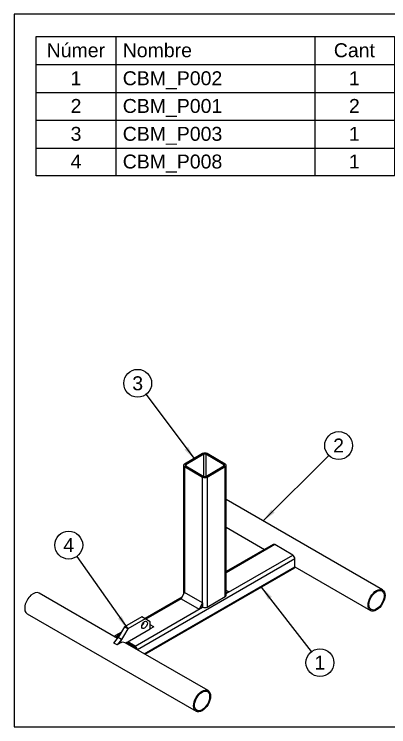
# Model space of a CAD drawing. Header units: millimetres. Extents: x 10 to 287, y 10 to 189.
# Drawn here: x 10 to 104.1, y 10 to 189 of the extents above; entities that cross this region are included whole.
import ezdxf
from ezdxf.enums import TextEntityAlignment as Align

# ---------------------------------------------------------------- set-up
doc = ezdxf.new("R2010")
doc.units = ezdxf.units.MM
for name, color, linetype in [('ANGULAR_1', 7, 'Continuous'), ('ANGULAR_2', 7, 'Continuous'), ('CBM_P001', 7, 'Continuous'), ('CBM_P002', 7, 'Continuous'), ('CBM_P003', 7, 'Continuous'), ('CBM_P008', 7, 'Continuous'), ('Default', 7, 'Continuous'), ('Predeterminado', 7, 'Continuous')]:
    doc.layers.add(name, color=color, linetype=linetype)
doc.styles.add('SEACAD_Arial', font='arial.ttf')

# ---------------------------------------------------------------- blocks, each defined once
blk = doc.blocks.new('SE')
at = {"layer": 'Predeterminado', "color": 7, "linetype": 'Continuous'}
for p, q in [((35.48, 183.42), (35.48, 176.42)), ((85.48, 183.42), (85.48, 176.42)), ((15.48, 176.42), (105.48, 176.42)), ((35.48, 176.42), (35.48, 169.42)), ((85.48, 176.42), (85.48, 169.42)), ((15.48, 169.42), (105.48, 169.42)), ((35.48, 169.42), (35.48, 162.42)), ((85.48, 169.42), (85.48, 162.42)), ((15.48, 162.42), (105.48, 162.42)), ((35.48, 162.42), (35.48, 155.42)), ((85.48, 162.42), (85.48, 155.42)), ((15.48, 155.42), (105.48, 155.42)), ((35.48, 155.42), (35.48, 148.42)), ((85.48, 155.42), (85.48, 148.42))]:
    blk.add_line(p, q, dxfattribs=at)
blk.add_lwpolyline([(15.48, 148.42), (15.48, 183.42), (105.48, 183.42), (105.48, 148.42), (15.48, 148.42)], dxfattribs=at)
at = {"layer": 'Predeterminado', "color": 7, "linetype": 'Continuous', "style": 'SEACAD_Arial'}
for s, p in [('Númer', (18.14, 181.75)), ('Nombre', (37.25, 181.75)), ('Cant', (90.27, 181.75)), ('1', (24.15, 174.71)), ('CBM_P002', (37.25, 174.71)), ('1', (94.07, 174.71)), ('2', (24.15, 167.75)), ('CBM_P001', (37.25, 167.75)), ('2', (94.07, 167.75)), ('3', (24.15, 160.75)), ('CBM_P003', (37.25, 160.75)), ('1', (94.07, 160.75)), ('4', (24.15, 153.79)), ('CBM_P008', (37.25, 153.79)), ('1', (94.07, 153.79))]:
    blk.add_text(s, height=3.5, dxfattribs=at).set_placement(p, align=Align.TOP_LEFT)
blk = doc.blocks.new('SEANNOT_GROUP8')
at = {"layer": 'Predeterminado', "linetype": 'Continuous'}
blk.add_hatch(color=7, dxfattribs=at).paths.add_polyline_path([(52.77, 79.64), (55.33, 77.19), (53.7, 80.34)])
at = {"layer": 'Predeterminado', "color": 7, "linetype": 'Continuous'}
blk.add_lwpolyline([(43.1, 93.53), (55.33, 77.19)], dxfattribs=at)
blk.add_circle((41.01, 96.33), 3.5, dxfattribs=at)
at = {"layer": 'Predeterminado', "color": 7, "linetype": 'Continuous', "style": 'SEACAD_Arial'}
blk.add_text('3', height=3.5, dxfattribs=at).set_placement((39.64, 98.08), align=Align.TOP_LEFT)
blk = doc.blocks.new('SEANNOT_GROUP9')
at = {"layer": 'Predeterminado', "linetype": 'Continuous'}
blk.add_hatch(color=7, dxfattribs=at).paths.add_polyline_path([(74.58, 64.63), (72.52, 61.74), (75.41, 63.81)])
at = {"layer": 'Predeterminado', "color": 7, "linetype": 'Continuous'}
blk.add_lwpolyline([(88.99, 78.22), (72.52, 61.74)], dxfattribs=at)
blk.add_circle((91.47, 80.69), 3.5, dxfattribs=at)
at = {"layer": 'Predeterminado', "color": 7, "linetype": 'Continuous', "style": 'SEACAD_Arial'}
blk.add_text('2', height=3.5, dxfattribs=at).set_placement((90.1, 82.44), align=Align.TOP_LEFT)
blk = doc.blocks.new('SEANNOT_GROUP10')
at = {"layer": 'Predeterminado', "linetype": 'Continuous'}
blk.add_hatch(color=7, dxfattribs=at).paths.add_polyline_path([(74.7, 42.7), (72.1, 45.12), (73.78, 41.99)])
at = {"layer": 'Predeterminado', "color": 7, "linetype": 'Continuous'}
blk.add_lwpolyline([(84.63, 28.91), (72.1, 45.12)], dxfattribs=at)
blk.add_circle((86.77, 26.14), 3.5, dxfattribs=at)
at = {"layer": 'Predeterminado', "color": 7, "linetype": 'Continuous', "style": 'SEACAD_Arial'}
blk.add_text('1', height=3.5, dxfattribs=at).set_placement((85.4, 27.89), align=Align.TOP_LEFT)
blk = doc.blocks.new('SEANNOT_GROUP11')
at = {"layer": 'Predeterminado', "linetype": 'Continuous'}
blk.add_hatch(color=7, dxfattribs=at).paths.add_polyline_path([(36.01, 37.17), (38.5, 34.65), (36.96, 37.84)])
at = {"layer": 'Predeterminado', "color": 7, "linetype": 'Continuous'}
blk.add_lwpolyline([(25.7, 52.81), (38.5, 34.65)], dxfattribs=at)
blk.add_circle((23.69, 55.67), 3.5, dxfattribs=at)
at = {"layer": 'Predeterminado', "color": 7, "linetype": 'Continuous', "style": 'SEACAD_Arial'}
blk.add_text('4', height=3.5, dxfattribs=at).set_placement((22.32, 57.42), align=Align.TOP_LEFT)
blk = doc.blocks.new('SE1')
at = {"layer": 'ANGULAR_1', "color": 7, "linetype": 'Continuous'}
for p, q in [((51.89, 42.21), (52.78, 43.77)), ((57.31, 41.15), (52.78, 43.77)), ((63.86, 43.9), (63.2, 44.28)), ((63.86, 43.9), (63.2, 43.52)), ((51.89, 42.21), (56.41, 39.6)), ((57.31, 41.15), (56.41, 39.6)), ((57.31, 40.12), (56.41, 39.6)), ((57.31, 41.15), (57.31, 40.12))]:
    blk.add_line(p, q, dxfattribs=at)
at = {"layer": 'ANGULAR_2', "color": 7, "linetype": 'Continuous'}
for p, q in [((44.16, 34.65), (44.16, 35.68)), ((45.06, 35.16), (44.16, 35.68)), ((45.06, 35.16), (44.16, 34.65)), ((34.99, 31.07), (36.09, 32.44)), ((36.94, 31.95), (36.09, 32.44)), ((35.84, 30.58), (34.99, 31.07)), ((36.94, 31.95), (35.84, 30.58)), ((36.94, 31.95), (36.38, 30.97))]:
    blk.add_line(p, q, dxfattribs=at)
blk.add_ellipse((36.38, 28.52), major_axis=(1.5, 2.6), ratio=0.57735, start_param=0.785398, end_param=1.042183, dxfattribs=at)
at = {"layer": 'CBM_P001', "color": 7, "linetype": 'Continuous'}
for p, q in [((102.51, 44.43), (63.2, 67.12)), ((63.2, 60.2), (72.88, 54.6)), ((80.5, 50.21), (99.51, 39.23)), ((35.94, 32.24), (16.24, 43.61)), ((13.24, 38.42), (55.67, 13.92)), ((58.67, 19.12), (37.88, 31.12))]:
    blk.add_line(p, q, dxfattribs=at)
for centre, major_axis in [((101.01, 41.83), (-1.5, -2.6)), ((101.01, 41.83), (-1.35, -2.34)), ((57.17, 16.52), (1.5, 2.6)), ((57.17, 16.52), (1.35, 2.34))]:
    blk.add_ellipse(centre, major_axis=major_axis, ratio=0.57735, dxfattribs=at)
blk.add_ellipse((14.74, 41.01), major_axis=(1.5, 2.6), ratio=0.57735, start_param=0, end_param=3.141593, dxfattribs=at)
at = {"layer": 'CBM_P002', "color": 7, "linetype": 'Continuous'}
for p, q in [((75.01, 55.83), (63.2, 49.01)), ((75.41, 55.79), (63.2, 48.74)), ((79.94, 53.18), (75.41, 55.79)), ((80.5, 52.2), (40.94, 29.36)), ((63.2, 43.52), (79.94, 53.18)), ((80.5, 50.24), (80.5, 52.2)), ((42.63, 28.38), (80.5, 50.24)), ((42.87, 28.24), (80.34, 49.88)), ((52.12, 42.62), (42.79, 37.23)), ((51.89, 42.21), (43.03, 37.1)), ((40.34, 30.32), (57.31, 40.12)), ((36.9, 33.83), (35.41, 32.97)), ((35.81, 32.61), (35.56, 32.46)), ((36.66, 33.42), (35.81, 32.93)), ((36.24, 32.69), (35.81, 32.93)), ((36.1, 32.44), (35.81, 32.61)), ((40.34, 29.99), (38.22, 31.22)), ((40.34, 30.32), (38.5, 31.38))]:
    blk.add_line(p, q, dxfattribs=at)
for centre, major_axis, start_param, end_param in [((75.41, 55.14), (0.4, -0.693), 2.356194, 3.141593), ((79.94, 52.53), (-0.4, 0.693), 3.926991, 5.497787), ((79.94, 50.57), (-0.4, 0.693), 3.141593, 3.926991), ((35.81, 32.28), (0.4, -0.693), 2.356194, 3.873665), ((35.81, 32.28), (0.2, -0.346), 2.356194, 3.820186), ((40.34, 29.67), (0.4, -0.693), 0.838724, 2.356194), ((40.34, 29.67), (-0.2, 0.346), 4.033795, 5.497787)]:
    blk.add_ellipse(centre, major_axis=major_axis, ratio=0.57735, start_param=start_param, end_param=end_param, dxfattribs=at)
at = {"layer": 'CBM_P003', "color": 7, "linetype": 'Continuous'}
for p, q in [((57.31, 78.66), (52.78, 76.04)), ((57.59, 78.49), (53.07, 75.88)), ((57.59, 72.94), (57.59, 78.49)), ((58.16, 78.49), (58.16, 72.94)), ((62.68, 75.88), (58.16, 78.49)), ((62.97, 76.04), (58.44, 78.66)), ((52.55, 75.72), (52.55, 43.36)), ((52.78, 75.39), (57.31, 72.78)), ((52.78, 75.39), (52.78, 43.77)), ((53.07, 75.88), (53.07, 75.55)), ((53.07, 75.55), (57.59, 72.94)), ((58.16, 72.94), (62.68, 75.55)), ((58.44, 72.78), (62.97, 75.39)), ((62.68, 75.55), (62.68, 75.88)), ((62.97, 42.73), (62.97, 75.39)), ((63.2, 43.06), (63.2, 75.72)), ((57.31, 40.12), (57.31, 72.78)), ((58.44, 72.78), (58.44, 40.12)), ((58.44, 40.12), (62.97, 42.73))]:
    blk.add_line(p, q, dxfattribs=at)
for centre, major_axis, start_param, end_param in [((57.88, 78.33), (0.8, 0), 0.785398, 2.356194), ((57.88, 78.33), (-0.4, 0), 3.926991, 5.497787), ((53.35, 75.72), (0.8, 0), 2.356194, 3.926991), ((53.35, 75.72), (0.4, 0), 2.356194, 3.926991), ((62.4, 75.72), (-0.4, 0), 2.356194, 3.926991), ((62.4, 75.72), (-0.8, 0), 2.356194, 3.926991), ((57.88, 73.1), (-0.8, 0), 0.785398, 2.356194), ((57.88, 73.1), (0.4, 0), 3.926991, 5.497787), ((62.4, 43.06), (-0.8, 0), 2.356194, 3.141593), ((57.88, 40.44), (0.8, 0), 3.926991, 5.497787)]:
    blk.add_ellipse(centre, major_axis=major_axis, ratio=0.57735, start_param=start_param, end_param=end_param, dxfattribs=at)
at = {"layer": 'CBM_P008', "color": 7, "linetype": 'Continuous'}
for p, q in [((42.04, 37.67), (37.65, 35.14)), ((42.88, 37.18), (42.04, 37.67)), ((42.88, 37.18), (38.5, 34.65)), ((44.16, 36.44), (42.88, 37.18)), ((44.16, 34.65), (44.16, 36.44)), ((37.65, 35.14), (36.09, 32.44)), ((38.5, 34.65), (36.38, 30.97)), ((38.5, 34.65), (37.65, 35.14)), ((37.97, 31.07), (44.16, 34.65))]:
    blk.add_line(p, q, dxfattribs=at)
blk.add_ellipse((42.74, 35.63), major_axis=(0.5, 0.866), ratio=0.57735, dxfattribs=at)
for centre, major_axis, start_param, end_param in [((41.89, 36.12), (0.5, 0.866), 4.15479, 5.269988), ((36.38, 28.52), (-1.5, -2.6), 3.141593, 3.926991)]:
    blk.add_ellipse(centre, major_axis=major_axis, ratio=0.57735, start_param=start_param, end_param=end_param, dxfattribs=at)

msp = doc.modelspace()

# ---------------------------------------------------------------- linework, layer by layer
at = {"layer": 'Default', "color": 7, "linetype": 'Continuous'}
for p, q in [((286.9976, 189.0406), (9.9976, 189.0406)), ((9.9976, 10.0406), (286.9976, 10.0406))]:
    msp.add_line(p, q, dxfattribs=at)
at = {"layer": 'Predeterminado', "color": 7, "linetype": 'Continuous'}
for p, q in [((286.9976, 189.0406), (9.9976, 189.0406)), ((9.9976, 189.0406), (9.9976, 10.0406))]:
    msp.add_line(p, q, dxfattribs=at)

# ---------------------------------------------------------------- block references
at = {"layer": 'Predeterminado'}
for name in ['SE', 'SEANNOT_GROUP8', 'SEANNOT_GROUP9', 'SE1', 'SEANNOT_GROUP11', 'SEANNOT_GROUP10']:
    msp.add_blockref(name, (0, 0), dxfattribs=at)

doc.saveas('drawing.dxf')
